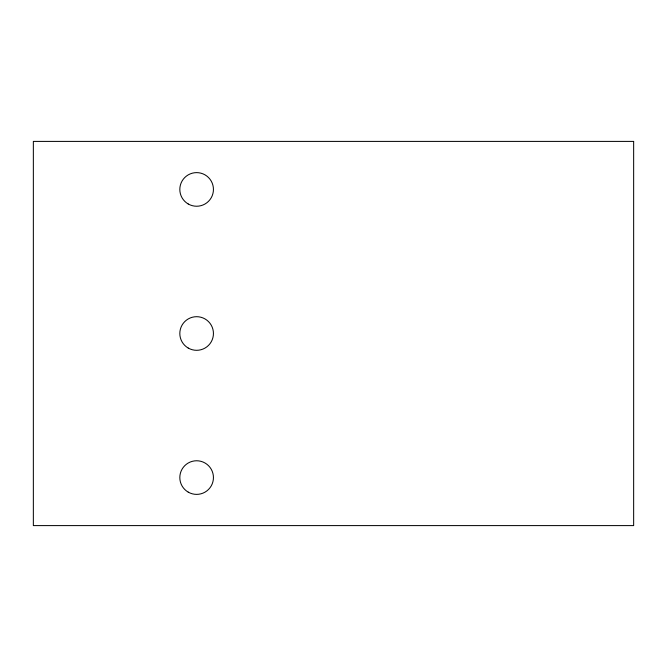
<?xml version="1.0" encoding="UTF-8"?>
<svg xmlns="http://www.w3.org/2000/svg" width="667" height="667" viewBox="0 0 667 667"><rect width="100%" height="100%" fill="white"/><g stroke="black" fill="none" stroke-linecap="round" stroke-linejoin="round"><path stroke-width="1" d="M633.65 141.404L33.35 141.404L33.35 525.596L633.65 525.596L633.65 141.404M188.227 203.985A16.808 16.808 0 0 0 213.44 189.428A16.808 16.808 0 0 0 188.227 174.871A16.808 16.808 0 0 0 188.227 203.985M188.227 492.129A16.808 16.808 0 0 0 213.44 477.572A16.808 16.808 0 0 0 188.227 463.015A16.808 16.808 0 0 0 188.227 492.129M188.227 348.057A16.808 16.808 0 0 0 213.44 333.5A16.808 16.808 0 0 0 188.227 318.943A16.808 16.808 0 0 0 188.227 348.057"/></g></svg>
